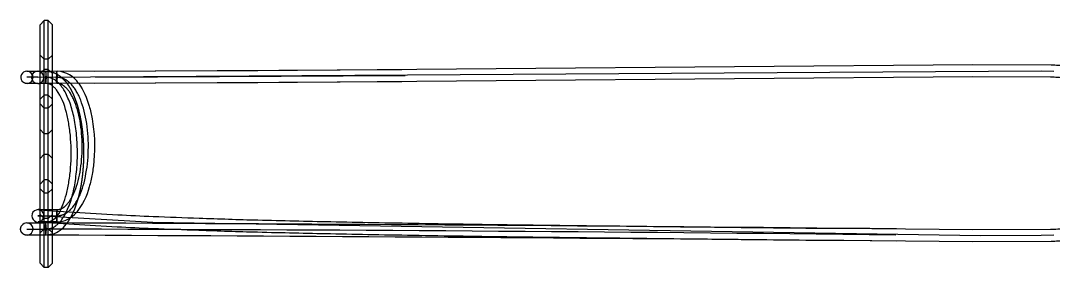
# Model space of a CAD drawing. Header units: millimetres. Extents: x 0 to 1863, y -681 to 0.
# Drawn here: x 1278.6 to 1378.9, y -95.5 to -71.5 of the extents above; entities that cross this region are included whole.
import ezdxf

# ---------------------------------------------------------------- set-up
doc = ezdxf.new("R2010")
doc.units = ezdxf.units.MM
doc.header["$MEASUREMENT"] = 0
doc.layers.add('Make2D$hidden$lines', color=7, linetype='Continuous', true_color=0xffffff)
doc.layers.add('Make2D$visible$lines', color=178, linetype='Continuous', true_color=0x000000)

msp = doc.modelspace()

# ---------------------------------------------------------------- linework, layer by layer
at = {"layer": 'Make2D$hidden$lines'}
for p, q in [((1280.46, -74.88), (1280.86, -75.28)), ((1280.86, -75.28), (1280.46, -74.88)), ((1281.26, -75.28), (1281.66, -74.88)), ((1281.26, -75.28), (1281.66, -74.88)), ((1281.26, -75.28), (1280.86, -75.28)), ((1280.24, -77.04), (1279.18, -77.04)), ((1280.46, -76.68), (1280.86, -76.28)), ((1280.46, -76.44), (1281.66, -76.44)), ((1281.26, -76.28), (1280.86, -76.28)), ((1281.03, -76.45), (1281, -77.39)), ((1281.04, -76.44), (1281.04, -76.44)), ((1281.26, -76.28), (1281.66, -76.68)), ((1281.66, -77.64), (1281.66, -76.54)), ((1282.07, -77.42), (1282.09, -76.45)), ((1285.85, -77.04), (1315.9, -76.87)), ((1281.66, -77.64), (1280.46, -77.64)), ((1281, -77.39), (1281.03, -77.64)), ((1282.1, -77.64), (1282.07, -77.42)), ((1280.86, -78.78), (1280.46, -79.18)), ((1281.26, -78.78), (1280.86, -78.78)), ((1281.66, -79.18), (1281.26, -78.78)), ((1280.46, -79.63), (1280.86, -80.03)), ((1281.26, -80.03), (1280.86, -80.03)), ((1281.26, -80.03), (1281.66, -79.63)), ((1280.86, -87.03), (1280.46, -87.43)), ((1281.26, -87.03), (1280.86, -87.03)), ((1281.66, -87.43), (1281.26, -87.03)), ((1280.46, -87.88), (1280.86, -88.28)), ((1281.26, -88.28), (1281.66, -87.88)), ((1280.86, -88.28), (1281.26, -88.28)), ((1280.46, -89.91), (1281.66, -89.91)), ((1280.46, -89.93), (1281.66, -90.02)), ((1281.66, -91.22), (1281.66, -90.02)), ((1282.09, -89.91), (1282.07, -90.15)), ((1282.07, -90.15), (1282.1, -91.11)), ((1282.1, -91.11), (1282.12, -90.05)), ((1282.1, -91.11), (1280.29, -91.11)), ((1280.86, -90.78), (1280.46, -90.38)), ((1281.66, -91.22), (1280.46, -91.14)), ((1280.46, -91.2), (1281.03, -91.2)), ((1281.26, -90.78), (1280.86, -90.78)), ((1281, -91.45), (1281.03, -91.2)), ((1281.66, -90.38), (1281.26, -90.78)), ((1279.18, -91.8), (1280.84, -91.8)), ((1280.86, -91.78), (1280.46, -92.18)), ((1280.46, -92.18), (1280.84, -91.8)), ((1280.84, -91.8), (1281.27, -91.78)), ((1280.84, -91.8), (1280.86, -91.78)), ((1281.26, -91.78), (1280.86, -91.78)), ((1281.03, -92.4), (1281, -91.45)), ((1281.29, -91.8), (1281.07, -91.8)), ((1281.66, -92.18), (1281.26, -91.78)), ((1281.29, -91.8), (1281.26, -91.78)), ((1281.66, -92.18), (1281.27, -91.78)), ((1281.03, -92.4), (1280.46, -92.4)), ((1281.66, -92.31), (1281.03, -92.4)), ((1281.66, -92.4), (1281.09, -92.4))]:
    msp.add_line(p, q, dxfattribs=at)
for points in [[(1280.24, -77.04), (1280.24, -77.04), (1280.24, -77.04), (1377.67, -76.4), (1378.9, -76.44)], [(1280.24, -90.51), (1282.1, -90.51), (1282.14, -90.51), (1282.18, -90.51), (1282.22, -90.51), (1282.26, -90.5), (1282.3, -90.5), (1282.34, -90.49), (1282.38, -90.49), (1282.42, -90.48), (1282.46, -90.47), (1282.49, -90.46), (1282.53, -90.45), (1282.57, -90.44), (1282.61, -90.43), (1282.65, -90.42), (1282.69, -90.4), (1282.73, -90.39), (1282.76, -90.37), (1282.8, -90.35), (1282.84, -90.33), (1282.88, -90.32), (1282.91, -90.3), (1282.95, -90.27), (1282.99, -90.25), (1283.02, -90.23), (1283.06, -90.21), (1283.1, -90.18), (1283.13, -90.16), (1283.17, -90.13), (1283.2, -90.1), (1283.24, -90.07), (1283.28, -90.04), (1283.31, -90.01), (1283.34, -89.98), (1283.38, -89.95), (1283.45, -89.88), (1283.51, -89.81), (1283.58, -89.74), (1283.65, -89.66), (1283.71, -89.58), (1283.77, -89.49), (1283.83, -89.4), (1283.89, -89.31), (1283.95, -89.22), (1284.01, -89.12), (1284.07, -89.01), (1284.13, -88.91), (1284.18, -88.8), (1284.23, -88.69), (1284.29, -88.58), (1284.34, -88.46), (1284.39, -88.34), (1284.48, -88.09), (1284.57, -87.83), (1284.65, -87.56), (1284.73, -87.29), (1284.8, -87), (1284.86, -86.7), (1284.92, -86.4), (1284.98, -86.09), (1285.02, -85.78), (1285.06, -85.46), (1285.09, -85.14), (1285.12, -84.81), (1285.13, -84.48), (1285.14, -84.15), (1285.15, -83.82), (1285.15, -83.48), (1285.14, -83.15), (1285.12, -82.82), (1285.1, -82.5), (1285.07, -82.17), (1285.03, -81.85), (1284.99, -81.53), (1284.94, -81.22), (1284.88, -80.92), (1284.82, -80.62), (1284.75, -80.34), (1284.67, -80.06), (1284.59, -79.79), (1284.5, -79.52), (1284.41, -79.27), (1284.36, -79.15), (1284.31, -79.03), (1284.26, -78.92), (1284.21, -78.81), (1284.15, -78.7), (1284.1, -78.59), (1284.04, -78.49), (1283.98, -78.39), (1283.92, -78.29), (1283.86, -78.2), (1283.8, -78.11), (1283.74, -78.02), (1283.68, -77.94), (1283.61, -77.86), (1283.55, -77.78), (1283.48, -77.71), (1283.41, -77.64), (1283.38, -77.61), (1283.34, -77.57), (1283.31, -77.54), (1283.27, -77.51), (1283.24, -77.48), (1283.2, -77.45), (1283.17, -77.43), (1283.13, -77.4), (1283.09, -77.37), (1283.06, -77.35), (1283.02, -77.33), (1282.99, -77.3), (1282.95, -77.28), (1282.91, -77.26), (1282.87, -77.24), (1282.84, -77.22), (1282.8, -77.2), (1282.76, -77.19), (1282.72, -77.17), (1282.69, -77.15), (1282.65, -77.14), (1282.61, -77.13), (1282.57, -77.11), (1282.53, -77.1), (1282.49, -77.09), (1282.45, -77.08), (1282.41, -77.08), (1282.37, -77.07), (1282.33, -77.06), (1282.29, -77.06), (1282.25, -77.05), (1282.21, -77.05), (1282.17, -77.05), (1282.13, -77.05)], [(1378.9, -92.41), (1377.67, -92.44), (1371.79, -92.45), (1291.42, -91.17), (1280.79, -90.56), (1280.36, -90.53), (1280.27, -90.52), (1280.25, -90.52), (1280.24, -90.52), (1280.24, -90.52), (1280.24, -90.51), (1280.24, -90.51), (1280.24, -90.51), (1280.24, -90.51), (1280.24, -90.51), (1280.24, -90.51), (1280.24, -90.51), (1280.24, -90.51), (1280.24, -90.51)]]:
    msp.add_lwpolyline(points, dxfattribs=at)
for centre, radius, start, end in [((1279.18, -77.05), 0.603, 90.1284, 214.9818), ((1279.18, -77.05), 0.599, 273.0752, 88.1883), ((1280.24, -77.04), 0.6, 270.3648, 87.2363), ((1276.16, -77.05), 4.91, 353.0434, 7.0693), ((1277.1, -77.04), 5.04, 353.1264, 6.7906), ((1281.97, -79.12), 2.68, 33.3913, 86.0837), ((1280.74, -14217.6), 14139.96, 89.998802, 89.998967), ((1281.01, -78.68), 1.03, 50.7531, 87.0646), ((1280.24, -90.51), 0.599, 272.8767, 79.5066), ((1280.53, -89.19), 2.08, 284.1206, 342.0131), ((1282.03, -88.58), 2.53, 271.6067, 320.8577), ((1279.18, -91.8), 0.6, 272.0893, 89.742), ((1276.16, -91.8), 4.91, 352.9307, 6.9566), ((1229.62, -13371.92), 13280.81, 89.421853, 89.778163), ((1257.95, -9300.83), 9209.05, 89.34298, 89.854807)]:
    msp.add_arc(centre, radius, start, end, dxfattribs=at)
msp.add_rational_spline([(1281.09, -76.45), (1281.22, -76.45), (1281.36, -76.47), (1281.48, -76.49), (1281.63, -76.53), (1281.78, -76.57), (1281.91, -76.64), (1282.2, -76.77), (1282.45, -76.95), (1282.67, -77.17), (1282.79, -77.28), (1282.9, -77.4), (1283, -77.53), (1283.1, -77.67), (1283.2, -77.81), (1283.29, -77.95), (1283.49, -78.27), (1283.65, -78.61), (1283.79, -78.96), (1283.94, -79.34), (1284.07, -79.74), (1284.18, -80.14), (1284.29, -80.58), (1284.39, -81.03), (1284.46, -81.48), (1284.54, -81.96), (1284.59, -82.44), (1284.63, -82.92), (1284.67, -83.42), (1284.69, -83.92), (1284.69, -84.42), (1284.69, -84.92), (1284.67, -85.42), (1284.63, -85.92), (1284.59, -86.41), (1284.54, -86.89), (1284.46, -87.37), (1284.39, -87.82), (1284.29, -88.26), (1284.18, -88.7), (1284.07, -89.11), (1283.94, -89.5), (1283.79, -89.89), (1283.65, -90.24), (1283.49, -90.57), (1283.29, -90.89), (1283.2, -91.04), (1283.1, -91.18), (1283, -91.31)], [1, 0.997039755565, 0.997039755565, 1, 0.996436650247, 0.996436650247, 1, 1, 1, 1, 0.998483331329, 0.998483331329, 1, 0.99899876511, 0.99899876511, 1, 1, 1, 1, 0.998721688234, 0.998721688234, 1, 0.999198271335, 0.999198271335, 1, 0.999416471903, 0.999416471903, 1, 0.999500047685, 0.999500047685, 1, 0.999500872759, 0.999500872759, 1, 0.999415251331, 0.999415251331, 1, 0.999200517549, 0.999200517549, 1, 0.998713145082, 0.998713145082, 1, 1, 1, 1, 0.998960719848, 0.998960719848, 1], degree=3, knots=[0, 0, 0, 0, 0.394484, 0.394484, 0.394484, 0.84934, 0.84934, 0.84934, 1.78374, 1.78374, 1.78374, 2.271819, 2.271819, 2.271819, 2.785923, 2.785923, 2.785923, 3.90728, 3.90728, 3.90728, 5.157443, 5.157443, 5.157443, 6.524773, 6.524773, 6.524773, 7.979603, 7.979603, 7.979603, 9.479939, 9.479939, 9.479939, 10.980697, 10.980697, 10.980697, 12.435345, 12.435345, 12.435345, 13.802879, 13.802879, 13.802879, 15.052856, 15.052856, 15.052856, 16.173908, 16.173908, 16.173908, 16.686674, 16.686674, 16.686674, 16.686674], dxfattribs=at)
msp.add_rational_spline([(1281.27, -91.78), (1285.32, -91.15), (1285.23, -77.19), (1281.09, -77.05)], [0.987084954987, 0.805753977466, 0.809103623351, 0.997133892641], degree=3, dxfattribs=at)
at = {"layer": 'Make2D$visible$lines'}
for p, q in [((1280.46, -71.93), (1280.86, -71.53)), ((1280.46, -82.13), (1280.46, -71.93)), ((1280.86, -82.53), (1280.86, -71.53)), ((1281.26, -71.53), (1280.86, -71.53)), ((1281.26, -71.53), (1281.66, -71.93)), ((1281.26, -82.53), (1281.26, -71.53)), ((1281.66, -76.54), (1281.66, -71.93)), ((1279.18, -76.44), (1280.22, -76.44)), ((1280.24, -76.44), (1280.46, -76.44)), ((1282.1, -76.44), (1282.15, -76.45)), ((1285.7, -76.44), (1315.59, -76.27)), ((1281.66, -82.13), (1281.66, -77.64)), ((1315.6, -77.47), (1285.7, -77.64)), ((1280.86, -82.53), (1280.46, -82.13)), ((1280.46, -84.93), (1280.46, -82.13)), ((1281.66, -82.13), (1281.26, -82.53)), ((1281.66, -84.93), (1281.66, -82.13)), ((1281.26, -82.53), (1280.86, -82.53)), ((1280.86, -84.53), (1280.86, -82.53)), ((1281.26, -84.53), (1281.26, -82.53)), ((1280.46, -84.93), (1280.86, -84.53)), ((1280.46, -95.13), (1280.46, -84.93)), ((1280.86, -84.53), (1281.26, -84.53)), ((1280.86, -95.53), (1280.86, -84.53)), ((1281.26, -84.53), (1281.66, -84.93)), ((1281.26, -95.53), (1281.26, -84.53)), ((1281.66, -90.02), (1281.66, -84.93)), ((1280.33, -89.92), (1280.46, -89.93)), ((1281.66, -89.91), (1282.1, -89.91)), ((1282.12, -90.05), (1282.1, -89.91)), ((1279.18, -91.2), (1280.46, -91.2)), ((1281.66, -95.13), (1281.66, -91.22)), ((1280.86, -95.53), (1280.46, -95.13)), ((1281.66, -95.13), (1281.26, -95.53)), ((1281.26, -95.53), (1280.86, -95.53))]:
    msp.add_line(p, q, dxfattribs=at)
for points in [[(1281.66, -76.44), (1301.6, -76.38), (1371.03, -75.81), (1378.63, -75.83, -0.008499), (1380.07, -75.9), (1381.21, -76)], [(1381.21, -77.21, 0.012437), (1379.99, -77.1, 0.008484), (1378.58, -77.03), (1371.04, -77.01), (1301.61, -77.58), (1281.66, -77.64)], [(1282.5, -89.83, 0.016516), (1282.67, -89.44, 0.030894), (1283.02, -88.4, 0.02447), (1283.27, -87.17, 0.020927), (1283.43, -85.83, 0.038362), (1283.43, -83.02, 0.020914), (1283.27, -81.67, 0.024471), (1283.02, -80.45, 0.094696), (1282.05, -78.27, 0.033582), (1281.83, -78.02), (1281.66, -77.88)], [(1282.1, -89.91), (1282.12, -89.91), (1282.15, -89.91), (1282.17, -89.91), (1282.2, -89.91), (1282.22, -89.9), (1282.25, -89.9), (1282.27, -89.9), (1282.3, -89.89), (1282.32, -89.89), (1282.35, -89.88), (1282.38, -89.87), (1282.4, -89.87), (1282.43, -89.86), (1282.45, -89.85), (1282.47, -89.84), (1282.5, -89.83), (1282.53, -89.82), (1282.56, -89.81), (1282.58, -89.79), (1282.61, -89.78), (1282.64, -89.76), (1282.66, -89.75), (1282.69, -89.73), (1282.72, -89.71), (1282.74, -89.7), (1282.77, -89.68), (1282.79, -89.66), (1282.82, -89.64), (1282.84, -89.62), (1282.87, -89.6), (1282.91, -89.56), (1282.94, -89.53), (1282.97, -89.51), (1283, -89.48), (1283.03, -89.45), (1283.09, -89.39), (1283.14, -89.32), (1283.2, -89.26), (1283.25, -89.19), (1283.3, -89.13), (1283.34, -89.06), (1283.4, -88.97), (1283.45, -88.88), (1283.51, -88.79), (1283.56, -88.7), (1283.61, -88.61), (1283.65, -88.51), (1283.7, -88.42), (1283.74, -88.32), (1283.84, -88.09), (1283.93, -87.85), (1284.01, -87.62), (1284.08, -87.38, 0.026559), (1284.34, -86.27, 0.022871), (1284.5, -85.05, 0.042039), (1284.5, -82.5, 0.022852), (1284.34, -81.29, 0.026587), (1284.08, -80.18), (1284.01, -79.94), (1283.93, -79.7), (1283.84, -79.47), (1283.74, -79.24), (1283.7, -79.14), (1283.65, -79.05), (1283.61, -78.95), (1283.56, -78.86), (1283.51, -78.77), (1283.45, -78.67), (1283.4, -78.59), (1283.34, -78.5), (1283.3, -78.43), (1283.25, -78.36), (1283.2, -78.3), (1283.14, -78.23), (1283.09, -78.17), (1283.03, -78.11), (1283, -78.08), (1282.97, -78.05), (1282.94, -78.02), (1282.91, -78), (1282.87, -77.96), (1282.84, -77.94), (1282.82, -77.92), (1282.79, -77.9), (1282.77, -77.88), (1282.74, -77.86), (1282.72, -77.84), (1282.69, -77.83), (1282.66, -77.81), (1282.64, -77.79), (1282.61, -77.78), (1282.58, -77.76), (1282.56, -77.75), (1282.53, -77.74), (1282.5, -77.73), (1282.47, -77.72), (1282.45, -77.71), (1282.43, -77.7), (1282.4, -77.69), (1282.38, -77.68), (1282.35, -77.68), (1282.32, -77.67), (1282.3, -77.66), (1282.27, -77.66), (1282.25, -77.66), (1282.22, -77.65), (1282.2, -77.65), (1282.17, -77.65), (1282.15, -77.65), (1282.12, -77.65), (1282.1, -77.64)], [(1284.21, -77.64, -0.087717), (1285.23, -79.84, -0.026626), (1285.52, -81.08, -0.064065), (1285.69, -85.15, -0.022894), (1285.52, -86.48, -0.026598), (1285.23, -87.71, -0.107693), (1283.99, -90.18)], [(1281.66, -90.02), (1288, -90.41, 0.002285), (1291.44, -90.57, 0.002044), (1295.92, -90.74, 0.001764), (1301.62, -90.92, 0.001513), (1308.7, -91.08, 0.00064), (1312.82, -91.16, 0.000501), (1317.29, -91.24, 0.000702), (1327.04, -91.39, 0.000469), (1337.42, -91.51, 0.000335), (1347.91, -91.63, 0.000248), (1357.96, -91.73), (1371.04, -91.84), (1378.58, -91.82, 0.008545), (1379.99, -91.75), (1381.21, -91.63)], [(1381.21, -92.84, -0.010764), (1380.07, -92.94, -0.008561), (1378.63, -93.02), (1371.03, -93.04), (1357.95, -92.93, -0.000248), (1347.9, -92.83, -0.000335), (1337.41, -92.71, -0.000469), (1327.02, -92.59, -0.000702), (1317.27, -92.44, -0.000501), (1312.8, -92.36, -0.00064), (1308.68, -92.28, -0.001513), (1301.59, -92.12, -0.001764), (1295.88, -91.94, -0.002044), (1291.39, -91.77, -0.002285), (1287.94, -91.61), (1281.66, -91.22)]]:
    msp.add_lwpolyline(points, format="xyb", dxfattribs=at)
for centre, radius, start, end in [((1280.24, -77.04), 0.6, 89.9011, 218.4108), ((1280.35, -76.82), 0.832, 225.8163, 278.0228), ((1280.32, -90.49), 0.661, 149.2259, 281.9835), ((1280.37, -90.78), 0.874, 83.6467, 134.135), ((1279.19, -91.83), 0.625, 91.0574, 143.256), ((1280.74, -89.67), 2.79, 289.2485, 323.9175), ((1226.36, -13780.18), 13687.89, 89.425445, 89.768499)]:
    msp.add_arc(centre, radius, start, end, dxfattribs=at)
for points, weights, knots in [([(1280.24, -77.64), (1280.15, -77.64), (1280.06, -77.64), (1279.97, -77.64), (1279.86, -77.64), (1279.76, -77.64), (1279.66, -77.64), (1279.59, -77.64), (1279.52, -77.64), (1279.46, -77.64), (1279.41, -77.64), (1279.37, -77.64), (1279.34, -77.64), (1279.31, -77.64), (1279.28, -77.64), (1279.26, -77.64), (1279.25, -77.64), (1279.24, -77.64), (1279.23, -77.64), (1279.21, -77.64), (1279.2, -77.64), (1279.2, -77.64), (1279.19, -77.64), (1279.18, -77.64), (1279.18, -77.64), (1279.14, -77.64), (1279.11, -77.64), (1279.08, -77.64), (1278.92, -77.61), (1278.78, -77.52), (1278.69, -77.39)], [1, 1, 1, 1, 1, 1, 1, 1, 1, 1, 1, 1, 1, 1, 1, 1, 1, 1, 1, 1, 1, 1, 1, 1, 1, 0.997659596691, 0.997659596691, 1, 0.949239703409, 0.949239703409, 1], [0.806319, 0.806319, 0.806319, 0.806319, 1.085597, 1.085597, 1.085597, 1.433396, 1.433396, 1.433396, 1.715675, 1.715675, 1.715675, 1.978544, 1.978544, 1.978544, 2.253012, 2.253012, 2.253012, 2.399473, 2.399473, 2.399473, 2.55553, 2.55553, 2.55553, 2.730783, 2.730783, 2.730783, 2.831104, 2.831104, 2.831104, 3.302294, 3.302294, 3.302294, 3.302294]), ([(1280.46, -92.4), (1280.45, -92.4), (1280.43, -92.4), (1280.42, -92.4), (1280.34, -92.4), (1280.27, -92.4), (1280.19, -92.4), (1280.12, -92.4), (1280.04, -92.4), (1279.97, -92.4), (1279.86, -92.4), (1279.76, -92.4), (1279.66, -92.4), (1279.63, -92.4), (1279.59, -92.4), (1279.56, -92.4), (1279.52, -92.4), (1279.49, -92.4), (1279.46, -92.4), (1279.44, -92.4), (1279.42, -92.4), (1279.39, -92.4), (1279.37, -92.4), (1279.36, -92.4), (1279.34, -92.4), (1279.32, -92.4), (1279.31, -92.4), (1279.3, -92.4), (1279.28, -92.4), (1279.27, -92.4), (1279.26, -92.4), (1279.25, -92.4), (1279.24, -92.4), (1279.23, -92.4), (1279.22, -92.4), (1279.21, -92.4), (1279.21, -92.4), (1279.2, -92.4), (1279.2, -92.4), (1279.2, -92.4), (1279.18, -92.4), (1279.18, -92.4), (1279.18, -92.4), (1279.05, -92.4), (1278.93, -92.36), (1278.83, -92.29), (1278.7, -92.2), (1278.61, -92.06), (1278.58, -91.9), (1278.56, -91.74), (1278.59, -91.58), (1278.69, -91.45)], [1, 1, 1, 1, 1, 1, 1, 1, 1, 1, 1, 1, 1, 1, 1, 1, 1, 1, 1, 1, 1, 1, 1, 1, 1, 1, 1, 1, 1, 1, 1, 1, 1, 1, 1, 1, 1, 1, 1, 1, 1, 1, 1, 0.96805988846, 0.96805988846, 1, 0.949258592924, 0.949258592924, 1, 0.949270594959, 0.949270594959, 1], [0.576851, 0.576851, 0.576851, 0.576851, 0.622326, 0.622326, 0.622326, 0.853561, 0.853561, 0.853561, 1.084474, 1.084474, 1.084474, 1.432256, 1.432256, 1.432256, 1.572817, 1.572817, 1.572817, 1.713499, 1.713499, 1.713499, 1.844869, 1.844869, 1.844869, 1.976155, 1.976155, 1.976155, 2.113059, 2.113059, 2.113059, 2.250217, 2.250217, 2.250217, 2.396836, 2.396836, 2.396836, 2.474618, 2.474618, 2.474618, 2.552941, 2.552941, 2.552941, 2.743573, 2.743573, 2.743573, 3.116426, 3.116426, 3.116426, 3.587669, 3.587669, 3.587669, 4.058941, 4.058941, 4.058941, 4.058941])]:
    msp.add_rational_spline(points, weights, degree=3, knots=knots, dxfattribs=at)

doc.saveas('drawing.dxf')
